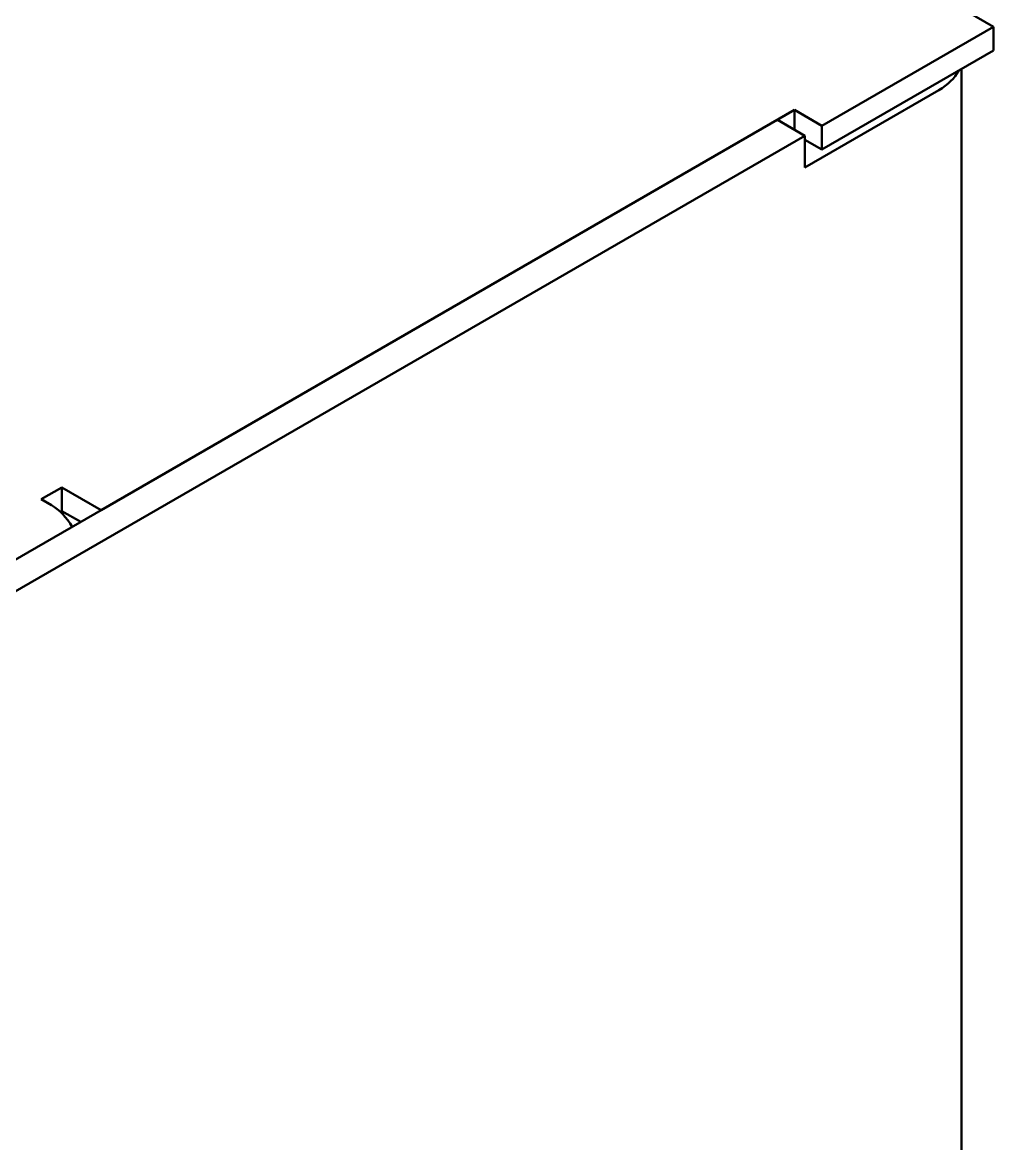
# Model space of a CAD drawing. Header units: millimetres. Extents: x 2121 to 4904, y 892 to 1933.
# Drawn here: x 3212.62 to 3242.64, y 1703.88 to 1738.54 of the extents above; entities that cross this region are included whole.
import ezdxf

# ---------------------------------------------------------------- set-up
doc = ezdxf.new("R2010")
doc.units = ezdxf.units.MM
doc.header["$LTSCALE"] = 1.8
doc.layers.add('외형선(ISO)', color=7, linetype='Continuous', lineweight=50)

msp = doc.modelspace()

# ---------------------------------------------------------------- linework, layer by layer
at = {"layer": '외형선(ISO)', "color": 7}
for p, q in [((3242.636, 1738.405), (3237.332, 1741.467)), ((3237.332, 1735.343), (3242.636, 1738.405)), ((3242.636, 1738.405), (3242.636, 1737.67)), ((3237.332, 1734.608), (3242.636, 1737.67)), ((3241.642, 1737.096), (3241.642, 1608.888)), ((3240.939, 1736.445), (3236.802, 1734.057)), ((3236.484, 1735.833), (3215.058, 1723.463)), ((3236.484, 1735.221), (3236.484, 1735.833)), ((3236.484, 1735.833), (3237.332, 1735.343)), ((3115.038, 1665.716), (3235.953, 1735.527)), ((3236.802, 1735.037), (3235.953, 1735.527)), ((3237.332, 1735.343), (3237.332, 1734.608)), ((3115.887, 1665.226), (3236.802, 1735.037)), ((3236.802, 1734.057), (3236.802, 1735.037)), ((3236.802, 1734.914), (3237.332, 1734.608)), ((3213.202, 1723.8), (3213.839, 1724.167)), ((3213.839, 1724.167), (3215.058, 1723.463)), ((3213.839, 1723.432), (3213.839, 1724.167)), ((3213.521, 1723.616), (3213.202, 1723.8)), ((3213.839, 1723.432), (3213.796, 1723.408)), ((3214.422, 1723.096), (3213.839, 1723.432))]:
    msp.add_line(p, q, dxfattribs=at)
for centre, major_axis, start_param, end_param in [((3239.242, 1737.425), (2.4, 0), 5.497787, 6.003148), ((3213.521, 1722.575), (0.637, -1.104), 1.570796, 2.356194)]:
    msp.add_ellipse(centre, major_axis=major_axis, ratio=0.57735, start_param=start_param, end_param=end_param, dxfattribs=at)

doc.saveas('drawing.dxf')
